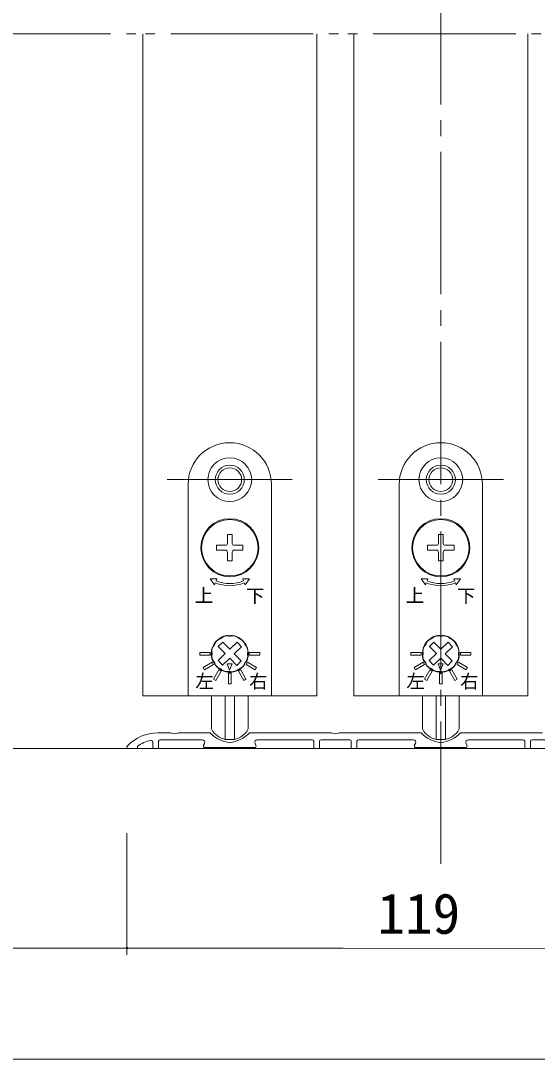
# Model space of a CAD drawing. Units: millimetres on the paper, enlarged 10 times, with parts at other scales. Extents: x -2000 to 2000, y -1385 to 1385.
# Drawn here: x -1065 to -739, y -68 to 589 of the extents above; entities that cross this region are included whole.
import ezdxf
from ezdxf.enums import TextEntityAlignment as Align

# ---------------------------------------------------------------- set-up
doc = ezdxf.new("R2010")
doc.units = ezdxf.units.MM
doc.header["$LTSCALE"] = 10
for name, pattern in [('CHAIN2', [12, 9, -1, 1, -1]), ('DOUBLE_CHAIN2', [12.8, 9, -1, 0.6, -0.6, 0.6, -1]), ('USER1', [19.05, 12.7, -6.35])]:
    doc.linetypes.add(name, pattern=pattern)
for name, color, linetype, lineweight in [('1-0_H-SYM', 7, 'Continuous', 20), ('1-1_0', 7, 'Continuous', 20), ('2-0_18', 7, 'Continuous', 18), ('3-0', 7, 'Continuous', 20)]:
    doc.layers.add(name, color=color, linetype=linetype, lineweight=lineweight)
doc.styles.add('ＭＳ ゴシック', font='')
doc.styles.get('ＭＳ ゴシック').set_extended_font_data('MS Gothic')

msp = doc.modelspace()

# ---------------------------------------------------------------- linework, layer by layer
at = {"layer": '1-0_H-SYM'}
msp.add_line((380, -67.5), (-1950, -67.5), dxfattribs=at)
at = {"layer": '1-1_0'}
msp.add_lwpolyline([(380, -67.5), (-1950, -67.5), (-1950, 1335)], dxfattribs=at)
at = {"layer": '2-0_18', "lineweight": 20}
for p, q in [((-988.27, 580.45), (-988.27, 162.12)), ((-878.27, 580.45), (-878.27, 162.12)), ((-854.93, 580.45), (-854.93, 162.12)), ((-744.93, 580.45), (-744.93, 162.12)), ((-988.27, 162.12), (-878.27, 162.12)), ((-854.93, 162.12), (-744.93, 162.12)), ((-513.27, 128.78), (-1086.6, 128.78)), ((-1003.23, 128.78), (-1056.6, 128.78)), ((-676.6, 128.78), (-1056.6, 128.78)), ((-543.27, 128.78), (-923.27, 128.78)), ((-998.23, 75.45), (-998.23, -1.43)), ((-998.23, 75.45), (-998.23, -1.43)), ((-1193.93, 2.73), (-928.27, 2.73)), ((-1036.6, 2.73), (-861.6, 2.73)), ((-861.6, 2.73), (-421.13, 2.21))]:
    msp.add_line(p, q, dxfattribs=at)
at = {"layer": '2-0_18', "color": 2, "linetype": 'USER1'}
for p, q in [((-972.77, 298.78), (-893.77, 298.78)), ((-839.43, 298.78), (-760.43, 298.78))]:
    msp.add_line(p, q, dxfattribs=at)
at = {"layer": '2-0_18'}
for p, q in [((-959.6, 295.78), (-959.6, 162.12)), ((-906.93, 162.12), (-906.93, 295.78)), ((-826.27, 295.78), (-826.27, 162.12)), ((-773.6, 162.12), (-773.6, 295.78)), ((-931.77, 264.12), (-934.77, 264.12)), ((-934.77, 258.62), (-934.77, 264.12)), ((-931.77, 258.62), (-931.77, 264.12)), ((-798.43, 264.12), (-801.43, 264.12)), ((-801.43, 258.62), (-801.43, 264.12)), ((-798.43, 258.62), (-798.43, 264.12)), ((-924.93, 257.28), (-930.43, 257.28)), ((-924.93, 257.28), (-924.93, 254.28)), ((-791.6, 257.28), (-797.1, 257.28)), ((-791.6, 257.28), (-791.6, 254.28)), ((-936.1, 254.28), (-941.6, 254.28)), ((-934.77, 247.45), (-934.77, 252.95)), ((-931.77, 247.45), (-931.77, 252.95)), ((-924.93, 254.28), (-930.43, 254.28)), ((-802.77, 254.28), (-808.27, 254.28)), ((-801.43, 247.45), (-801.43, 252.95)), ((-798.43, 247.45), (-798.43, 252.95)), ((-791.6, 254.28), (-797.1, 254.28)), ((-931.77, 247.45), (-934.77, 247.45)), ((-798.43, 247.45), (-801.43, 247.45)), ((-936.1, 188.82), (-940.52, 193.35)), ((-933.23, 191.61), (-928.7, 196.03)), ((-802.76, 188.82), (-807.19, 193.35)), ((-799.9, 191.61), (-795.37, 196.03)), ((-940.63, 184.39), (-936.1, 188.82)), ((-937.84, 181.53), (-940.63, 184.39)), ((-937.84, 181.53), (-933.3, 185.96)), ((-928.88, 181.42), (-933.3, 185.96)), ((-926.02, 184.22), (-928.88, 181.42)), ((-807.3, 184.39), (-802.76, 188.82)), ((-804.5, 181.53), (-807.3, 184.39)), ((-804.5, 181.53), (-799.97, 185.96)), ((-795.55, 181.42), (-799.97, 185.96)), ((-792.68, 184.22), (-795.55, 181.42)), ((-959.6, 162.12), (-906.93, 162.12)), ((-944.93, 141.67), (-944.93, 162.12)), ((-936.18, 162.12), (-936.18, 134.6)), ((-930.35, 162.12), (-930.35, 134.6)), ((-921.6, 162.12), (-921.6, 141.67)), ((-826.27, 162.12), (-773.6, 162.12)), ((-811.6, 141.67), (-811.6, 162.12)), ((-802.85, 162.12), (-802.85, 134.6)), ((-797.02, 162.12), (-797.02, 134.6)), ((-788.27, 162.12), (-788.27, 141.67)), ((-978.65, 138.78), (-970.77, 138.78)), ((-945.77, 138.78), (-965.77, 138.78)), ((-920.77, 138.78), (-869.1, 138.78)), ((-812.43, 138.78), (-864.1, 138.78)), ((-787.44, 138.78), (-735.77, 138.78)), ((-981.93, 133.02), (-981.93, 129.78)), ((-978.27, 129.78), (-978.27, 133.45)), ((-977.27, 134.45), (-950.67, 134.45)), ((-968.6, 134.45), (-950.67, 134.45)), ((-949.8, 130.95), (-949.22, 131.95)), ((-936.18, 134.6), (-930.35, 134.6)), ((-916.73, 130.95), (-917.31, 131.95)), ((-881.27, 134.45), (-915.87, 134.45)), ((-880.27, 133.45), (-880.27, 129.78)), ((-876.6, 129.78), (-876.6, 133.45)), ((-857.6, 134.45), (-875.6, 134.45)), ((-856.6, 129.78), (-856.6, 133.45)), ((-852.93, 133.45), (-852.93, 129.78)), ((-851.93, 134.45), (-817.33, 134.45)), ((-835.27, 134.45), (-817.33, 134.45)), ((-816.47, 130.95), (-815.89, 131.95)), ((-802.85, 134.6), (-797.02, 134.6)), ((-783.4, 130.95), (-783.98, 131.95)), ((-747.94, 134.45), (-782.54, 134.45)), ((-746.94, 133.45), (-746.94, 129.78)), ((-743.27, 129.78), (-743.27, 133.45)), ((-724.27, 134.45), (-742.27, 134.45)), ((-997.27, 128.78), (-992.6, 128.78)), ((-991.6, 129.78), (-991.6, 130.31)), ((-980.93, 128.78), (-979.27, 128.78)), ((-948.93, 129.45), (-933.27, 129.45)), ((-917.6, 129.45), (-933.27, 129.45)), ((-879.27, 128.78), (-877.6, 128.78)), ((-853.93, 128.78), (-855.6, 128.78)), ((-815.6, 129.45), (-799.93, 129.45)), ((-784.27, 129.45), (-799.93, 129.45)), ((-745.94, 128.78), (-744.27, 128.78))]:
    msp.add_line(p, q, dxfattribs=at)
for points in [[(-936.1, 257.28), (-941.6, 257.28), (-941.6, 254.28)], [(-802.77, 257.28), (-808.27, 257.28), (-808.27, 254.28)], [(-941.94, 234.84), (-941.43, 236.07), (-945.76, 236.08), (-942.96, 232.38), (-942.45, 233.61)], [(-924.08, 233.61), (-923.57, 232.38), (-920.78, 236.08), (-925.1, 236.07), (-924.59, 234.84)], [(-808.61, 234.84), (-808.1, 236.07), (-812.43, 236.08), (-809.63, 232.38), (-809.12, 233.61)], [(-790.75, 233.61), (-790.24, 232.38), (-787.44, 236.08), (-791.77, 236.07), (-791.26, 234.84)], [(-933.23, 191.61), (-937.66, 196.14), (-940.52, 193.35)], [(-926.02, 184.22), (-930.44, 188.75), (-925.91, 193.17), (-928.7, 196.03)], [(-799.9, 191.61), (-804.32, 196.14), (-807.19, 193.35)], [(-792.68, 184.22), (-797.11, 188.75), (-792.57, 193.17), (-795.37, 196.03)]]:
    msp.add_lwpolyline(points, dxfattribs=at)
for points in [[(-952.27, 187.95), (-945.6, 187.95), (-945.6, 189.62), (-952.27, 189.62)], [(-914.27, 189.62), (-920.93, 189.62), (-920.93, 187.95), (-914.27, 187.95)], [(-818.93, 187.95), (-812.27, 187.95), (-812.27, 189.62), (-818.93, 189.62)], [(-780.93, 189.62), (-787.6, 189.62), (-787.6, 187.95), (-780.93, 187.95)], [(-949.31, 178.56), (-943.53, 181.9), (-944.37, 183.34), (-950.14, 180.01)], [(-942.05, 171.91), (-938.71, 177.69), (-940.16, 178.52), (-943.49, 172.75)], [(-933.39, 178.45), (-931.68, 182.43), (-935.01, 182.47)], [(-923.05, 172.75), (-926.38, 178.52), (-927.82, 177.69), (-924.49, 171.91)], [(-916.4, 180.01), (-922.17, 183.34), (-923, 181.9), (-917.23, 178.56)], [(-815.97, 178.56), (-810.2, 181.9), (-811.03, 183.34), (-816.81, 180.01)], [(-808.71, 171.91), (-805.38, 177.69), (-806.82, 178.52), (-810.16, 172.75)], [(-800.06, 178.45), (-798.35, 182.43), (-801.68, 182.47)], [(-789.71, 172.75), (-793.05, 178.52), (-794.49, 177.69), (-791.16, 171.91)], [(-783.06, 180.01), (-788.84, 183.34), (-789.67, 181.9), (-783.9, 178.56)], [(-932.43, 176.45), (-934.1, 176.45), (-934.1, 169.78), (-932.43, 169.78)], [(-799.1, 176.45), (-800.77, 176.45), (-800.77, 169.78), (-799.1, 169.78)]]:
    msp.add_lwpolyline(points, close=True, dxfattribs=at)
for centre, radius in [((-933.27, 298.78), 13.83), ((-799.93, 298.78), 13.83), ((-933.27, 298.78), 9.17), ((-933.27, 298.78), 7.5), ((-799.93, 298.78), 9.17), ((-799.93, 298.78), 7.5), ((-933.27, 255.78), 18.33), ((-933.27, 255.78), 17.83), ((-799.93, 255.78), 18.33), ((-799.93, 255.78), 17.83)]:
    msp.add_circle(centre, radius, dxfattribs=at)
at = {"layer": '2-0_18', "lineweight": 20}
msp.add_circle((-998.23, 2.73), 0.521, dxfattribs=at)
at = {"layer": '2-0_18'}
for centre, radius, start, end in [((-933.27, 295.78), 26.33, 0, 180), ((-799.93, 295.78), 26.33, 0, 180), ((-936.1, 258.62), 1.33, 270, 360), ((-930.43, 258.62), 1.33, 180, 270), ((-802.77, 258.62), 1.33, 270, 360), ((-797.1, 258.62), 1.33, 180, 270), ((-936.1, 252.95), 1.33, 360, 90), ((-930.43, 252.95), 1.33, 90, 180), ((-802.77, 252.95), 1.33, 360, 90), ((-797.1, 252.95), 1.33, 90, 180), ((-933.27, 255.78), 24, 247.5, 292.5), ((-933.27, 255.78), 22.67, 247.5, 292.5), ((-799.93, 255.78), 24, 247.5, 292.5), ((-799.93, 255.78), 22.67, 247.5, 292.5), ((-933.27, 188.78), 11.67, 98.90298, 201.09702), ((-933.27, 188.78), 11.5, 130.42431, 138.17431), ((-938.56, 195), 3.33, 99.87866, 130.42431), ((-933.27, 188.78), 11.17, 116.90028, 121.69834), ((-935.82, 196.54), 3.33, 108.17431, 138.71996), ((-933.27, 188.78), 11.5, 100.42431, 108.17431), ((-934.75, 196.82), 3.33, 69.87866, 100.42431), ((-934.71, 198), 2.33, 72.61143, 98.90298), ((-933.27, 202.62), 2.5, 252.61143, 287.38857), ((-933.27, 188.78), 11.17, 86.90028, 91.69834), ((-931.59, 196.78), 3.33, 78.17431, 108.71996), ((-931.82, 198), 2.33, 81.09702, 107.38857), ((-933.27, 188.78), 11.67, 338.90298, 81.09702), ((-933.27, 188.78), 11.5, 70.42431, 78.17431), ((-930.53, 196.48), 3.33, 39.87866, 70.42431), ((-933.27, 188.78), 11.17, 56.90028, 61.69834), ((-927.82, 194.87), 3.33, 48.17431, 78.71996), ((-933.27, 188.78), 11.5, 40.42431, 48.17431), ((-799.93, 188.78), 11.67, 98.90298, 201.09702), ((-799.93, 188.78), 11.5, 130.42431, 138.17431), ((-805.23, 195), 3.33, 99.87866, 130.42431), ((-799.93, 188.78), 11.17, 116.90028, 121.69834), ((-802.48, 196.54), 3.33, 108.17431, 138.71996), ((-799.93, 188.78), 11.5, 100.42431, 108.17431), ((-801.41, 196.82), 3.33, 69.87866, 100.42431), ((-801.38, 198), 2.33, 72.61143, 98.90298), ((-799.93, 202.62), 2.5, 252.61143, 287.38857), ((-799.93, 188.78), 11.17, 86.90028, 91.69834), ((-798.26, 196.78), 3.33, 78.17431, 108.71996), ((-798.49, 198), 2.33, 81.09702, 107.38857), ((-799.93, 188.78), 11.67, 338.90298, 81.09702), ((-799.93, 188.78), 11.5, 70.42431, 78.17431), ((-797.2, 196.48), 3.33, 39.87866, 70.42431), ((-799.93, 188.78), 11.17, 56.90028, 61.69834), ((-794.49, 194.87), 3.33, 48.17431, 78.71996), ((-799.93, 188.78), 11.5, 40.42431, 48.17431), ((-941.26, 190.46), 3.33, 168.17431, 198.71996), ((-933.27, 188.78), 11.5, 160.42431, 168.17431), ((-940.96, 191.52), 3.33, 129.87866, 160.42431), ((-933.27, 188.78), 11.17, 146.90028, 151.69834), ((-939.35, 194.23), 3.33, 138.17431, 168.71996), ((-927.05, 194.08), 3.33, 9.87866, 40.42431), ((-933.27, 188.78), 11.17, 26.90028, 31.69834), ((-925.51, 191.33), 3.33, 18.17431, 48.71996), ((-933.27, 188.78), 11.5, 10.42431, 18.17431), ((-925.24, 190.26), 3.33, 339.87866, 10.42431), ((-807.93, 190.46), 3.33, 168.17431, 198.71996), ((-799.93, 188.78), 11.5, 160.42431, 168.17431), ((-807.63, 191.52), 3.33, 129.87866, 160.42431), ((-799.93, 188.78), 11.17, 146.90028, 151.69834), ((-806.02, 194.23), 3.33, 138.17431, 168.71996), ((-793.72, 194.08), 3.33, 9.87866, 40.42431), ((-799.93, 188.78), 11.17, 26.90028, 31.69834), ((-792.18, 191.33), 3.33, 18.17431, 48.71996), ((-799.93, 188.78), 11.5, 10.42431, 18.17431), ((-791.9, 190.26), 3.33, 339.87866, 10.42431), ((-941.3, 187.31), 3.33, 159.87866, 190.42431), ((-933.27, 188.78), 11.5, 190.42431, 198.17431), ((-933.27, 188.78), 11.17, 176.90028, 181.69834), ((-941.03, 186.24), 3.33, 198.17431, 228.71996), ((-941.98, 185.42), 2.33, 201.09702, 227.38857), ((-925.57, 186.05), 3.33, 309.87866, 340.42431), ((-924.56, 185.42), 2.33, 312.61143, 338.90298), ((-933.27, 188.78), 11.5, 340.42431, 348.17431), ((-933.27, 188.78), 11.17, 356.90028, 1.69834), ((-925.27, 187.11), 3.33, 348.17431, 18.71996), ((-807.97, 187.31), 3.33, 159.87866, 190.42431), ((-799.93, 188.78), 11.5, 190.42431, 198.17431), ((-799.93, 188.78), 11.17, 176.90028, 181.69834), ((-807.69, 186.24), 3.33, 198.17431, 228.71996), ((-808.64, 185.42), 2.33, 201.09702, 227.38857), ((-792.24, 186.05), 3.33, 309.87866, 340.42431), ((-791.23, 185.42), 2.33, 312.61143, 338.90298), ((-799.93, 188.78), 11.5, 340.42431, 348.17431), ((-799.93, 188.78), 11.17, 356.90028, 1.69834), ((-791.94, 187.11), 3.33, 348.17431, 18.71996), ((-945.25, 181.87), 2.5, 12.61143, 47.38857), ((-933.27, 188.78), 11.17, 206.90028, 211.69834), ((-940.53, 182.92), 2.33, 192.61143, 218.90298), ((-939.49, 183.49), 3.33, 189.87866, 220.42431), ((-933.27, 188.78), 11.67, 218.90298, 321.09702), ((-933.27, 188.78), 11.5, 220.42431, 228.17431), ((-938.71, 182.7), 3.33, 228.17431, 258.71996), ((-933.27, 188.78), 11.17, 236.90028, 241.69834), ((-936, 181.09), 3.33, 219.87866, 250.42431), ((-933.27, 188.78), 11.5, 250.42431, 258.17431), ((-934.94, 180.79), 3.33, 258.17431, 288.71996), ((-933.27, 188.78), 11.17, 266.90028, 271.69834), ((-931.79, 180.75), 3.33, 249.87866, 280.42431), ((-933.27, 188.78), 11.5, 280.42431, 288.17431), ((-930.72, 181.02), 3.33, 288.17431, 318.71996), ((-933.27, 188.78), 11.17, 296.90028, 301.69834), ((-927.97, 182.57), 3.33, 279.87866, 310.42431), ((-933.27, 188.78), 11.5, 310.42431, 318.17431), ((-927.18, 183.34), 3.33, 318.17431, 348.71996), ((-926, 182.92), 2.33, 321.09702, 347.38857), ((-933.27, 188.78), 11.17, 326.90028, 331.69834), ((-921.29, 181.87), 2.5, 132.61143, 167.38857), ((-811.91, 181.87), 2.5, 12.61143, 47.38857), ((-799.93, 188.78), 11.17, 206.90028, 211.69834), ((-807.2, 182.92), 2.33, 192.61143, 218.90298), ((-806.15, 183.49), 3.33, 189.87866, 220.42431), ((-799.93, 188.78), 11.67, 218.90298, 321.09702), ((-799.93, 188.78), 11.5, 220.42431, 228.17431), ((-805.38, 182.7), 3.33, 228.17431, 258.71996), ((-799.93, 188.78), 11.17, 236.90028, 241.69834), ((-802.67, 181.09), 3.33, 219.87866, 250.42431), ((-799.93, 188.78), 11.5, 250.42431, 258.17431), ((-801.61, 180.79), 3.33, 258.17431, 288.71996), ((-799.93, 188.78), 11.17, 266.90028, 271.69834), ((-798.46, 180.75), 3.33, 249.87866, 280.42431), ((-799.93, 188.78), 11.5, 280.42431, 288.17431), ((-797.39, 181.02), 3.33, 288.17431, 318.71996), ((-799.93, 188.78), 11.17, 296.90028, 301.69834), ((-794.64, 182.57), 3.33, 279.87866, 310.42431), ((-799.93, 188.78), 11.5, 310.42431, 318.17431), ((-793.85, 183.34), 3.33, 318.17431, 348.71996), ((-792.67, 182.92), 2.33, 321.09702, 347.38857), ((-799.93, 188.78), 11.17, 326.90028, 331.69834), ((-787.95, 181.87), 2.5, 132.61143, 167.38857), ((-978.65, 112.12), 26.67, 90, 136.50339), ((-968.27, 143.14), 5.02, 240.13717, 299.86283), ((-930.25, 153.91), 21.67, 224.26307, 261.9973), ((-943.27, 141.67), 1.67, 180, 210.56067), ((-933.22, 147.6), 13.33, 210.56067, 257.16143), ((-936.28, 153.91), 21.67, 278.0027, 315.73693), ((-933.31, 147.6), 13.33, 282.83857, 329.43933), ((-923.27, 141.67), 1.67, 329.43933, 360), ((-866.6, 143.14), 5.02, 240.13717, 299.86283), ((-796.92, 153.91), 21.67, 224.26307, 261.9973), ((-809.93, 141.67), 1.67, 180, 210.56067), ((-799.89, 147.6), 13.33, 210.56067, 257.16143), ((-802.95, 153.91), 21.67, 278.0027, 315.73693), ((-799.98, 147.6), 13.33, 282.83857, 329.43933), ((-789.93, 141.67), 1.67, 329.43933, 360), ((-978.65, 112.12), 22.33, 101.58901, 125.44735), ((-982.93, 133.02), 1, 0, 101.58901), ((-977.27, 133.45), 1, 90, 180), ((-950.67, 132.78), 1.67, 330, 90), ((-915.87, 132.78), 1.67, 90, 210), ((-881.27, 133.45), 1, 0, 90), ((-875.6, 133.45), 1, 90, 180), ((-857.6, 133.45), 1, 0, 90), ((-851.93, 133.45), 1, 90, 180), ((-817.33, 132.78), 1.67, 330, 90), ((-782.54, 132.78), 1.67, 90, 210), ((-747.94, 133.45), 1, 0, 90), ((-742.27, 133.45), 1, 90, 180), ((-997.27, 129.78), 1, 136.50339, 270), ((-992.6, 129.78), 1, 270, 0), ((-980.93, 129.78), 1, 180, 270), ((-979.27, 129.78), 1, 270, 0), ((-948.93, 130.45), 1, 150, 270), ((-917.6, 130.45), 1, 270, 30), ((-879.27, 129.78), 1, 180, 270), ((-877.6, 129.78), 1, 270, 0), ((-855.6, 129.78), 1, 180, 270), ((-853.93, 129.78), 1, 270, 0), ((-815.6, 130.45), 1, 150, 270), ((-784.27, 130.45), 1, 270, 30), ((-745.94, 129.78), 1, 180, 270), ((-744.27, 129.78), 1, 270, 0)]:
    msp.add_arc(centre, radius, start, end, dxfattribs=at)
at = {"layer": '2-0_18', "lineweight": 20}
for start, end in [(0, 180), (180, 0)]:
    msp.add_arc((-998.23, 2.73), 0.521, start, end, dxfattribs=at)
at = {"layer": '3-0', "color": 4, "linetype": 'CHAIN2', "lineweight": 9}
msp.add_line((-799.93, 1105.94), (-799.93, 55.45), dxfattribs=at)
at = {"layer": '3-0', "linetype": 'DOUBLE_CHAIN2'}
msp.add_line((-496.6, 580.45), (-1103.27, 580.45), dxfattribs=at)

# ---------------------------------------------------------------- texts
at = {"layer": '2-0_18', "style": 'ＭＳ ゴシック'}
for s, height, p in [('上', 8.55, (-955.34, 218.72)), ('下', 8.55, (-923.02, 218.47)), ('上', 8.55, (-822.01, 218.72)), ('下', 8.55, (-789.69, 218.47)), ('左', 8.55, (-955.03, 164.54)), ('右', 8.55, (-921.06, 164.46)), ('左', 8.55, (-821.7, 164.54)), ('右', 8.55, (-787.72, 164.46)), ('119', 25.66, (-840.06, 4.06))]:
    msp.add_text(s, height=height, dxfattribs=at).set_placement(p, align=Align.BOTTOM_LEFT)

doc.saveas('drawing.dxf')
